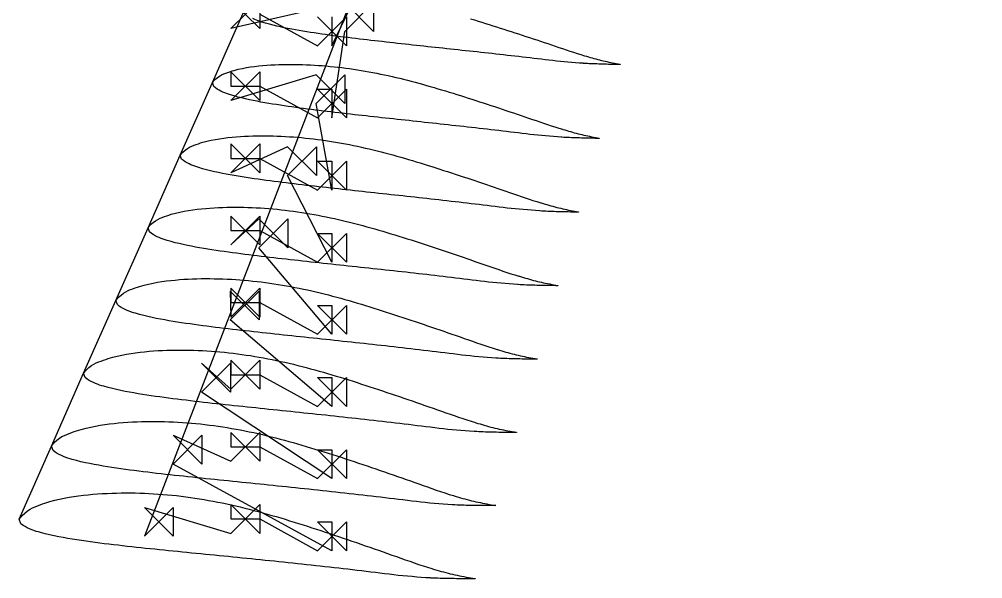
# Model space of a CAD drawing. Header units: inches. Extents: x -97 to 651, y -39 to 1512.
# Drawn here: x -97 to 571, y -39 to 348 of the extents above; entities that cross this region are included whole.
import ezdxf

# ---------------------------------------------------------------- set-up
doc = ezdxf.new("R2010")
doc.units = ezdxf.units.IN
doc.header["$MEASUREMENT"] = 0

msp = doc.modelspace()

# ---------------------------------------------------------------- linework, layer by layer
for points in [[(571.098564, 1499.299482), (-10, -10), (10, 10), (10, -10), (-10, 10), (50, -8), (70, 12), (70, -8), (50, 12), (50, 2), (70, 2), (110, -20), (130, 0), (130, -20), (110, 0), (120, 0), (120, -20), (9.836278, 40), (29.836278, 60), (29.836278, 40), (9.836278, 60), (50, 42), (70, 62), (70, 42), (50, 62), (50, 52), (70, 52), (110, 30), (130, 50), (130, 30), (110, 50), (120, 50), (120, 30), (29.672556, 90), (49.672556, 110), (49.672556, 90), (29.672556, 110), (50, 92), (70, 112), (70, 92), (50, 112), (50, 102), (70, 102), (110, 80), (130, 100), (130, 80), (110, 100), (120, 100), (120, 80), (49.508834, 140), (69.508834, 160), (69.508834, 140), (49.508834, 160), (50, 142), (70, 162), (70, 142), (50, 162), (50, 152), (70, 152), (110, 130), (130, 150), (130, 130), (110, 150), (120, 150), (120, 130), (69.345112, 190), (89.345112, 210), (89.345112, 190), (69.345112, 210), (50, 192), (70, 212), (70, 192), (50, 212), (50, 202), (70, 202), (110, 180), (130, 200), (130, 180), (110, 200), (120, 200), (120, 180), (89.18139, 240), (109.18139, 260), (109.18139, 240), (89.18139, 260), (50, 242), (70, 262), (70, 242), (50, 262), (50, 252), (70, 252), (110, 230), (130, 250), (130, 230), (110, 250), (120, 250), (120, 230), (109.017668, 290), (129.017668, 310), (129.017668, 290), (109.017668, 310), (50, 292), (70, 312), (70, 292), (50, 312), (50, 302), (70, 302), (110, 280), (130, 300), (130, 280), (110, 300), (120, 300), (120, 280), (128.853946, 340), (148.853946, 360), (148.853946, 340), (128.853946, 360), (50, 342), (70, 362), (70, 342), (50, 362)], [(120, 350), (120, 330), (148.690224, 390)], [(-96.744464, 1.902569), (-94.755607, 4.442713), (-92.897686, 6.088321), (-91.063233, 7.573599), (-89.279516, 8.712247), (-87.532142, 9.602615), (-85.801595, 10.378018), (-84.084722, 11.060003), (-82.370228, 11.725734), (-80.655706, 12.391658), (-78.94742, 13.014973), (-75.560145, 14.061459), (-72.196049, 14.949589), (-68.848318, 15.72591), (-65.513158, 16.416358), (-62.188828, 17.032804), (-58.875924, 17.571199), (-55.572781, 18.042903), (-52.278881, 18.451462), (-48.992981, 18.805364), (-45.714491, 19.10864), (-42.442304, 19.368863), (-39.176762, 19.583682), (-35.917604, 19.754886), (-32.664106, 19.88742), (-29.416523, 19.979546), (-26.173783, 20.038589), (-22.936402, 20.061018), (-19.704541, 20.045728), (-16.477125, 20.000076), (-13.254891, 19.919022), (-10.037141, 19.80733), (-6.823409, 19.668196), (-3.61527, 19.490841), (-0.411349, 19.284677), (2.788557, 19.051079), (5.9822, 18.774693), (9.172259, 18.473825), (12.358641, 18.147833), (15.537093, 17.76766), (18.70982, 17.348384), (21.880839, 16.917434), (25.049191, 16.468262), (28.21226, 15.983), (31.368953, 15.454177), (34.522416, 14.903285), (37.673469, 14.335931), (40.81799, 13.723952), (43.958241, 13.082798), (47.096297, 12.42665), (50.229718, 11.738836), (53.35908, 11.023288), (56.485756, 10.289391), (59.608639, 9.529585), (62.727639, 8.743243), (65.843842, 7.937797), (68.957128, 7.112424), (72.066841, 6.262643), (75.173895, 5.394689), (78.27874, 4.511648), (81.380588, 3.608132), (84.480093, 2.688607), (87.577921, 1.757623), (90.673518, 0.811401), (93.767174, -0.148082), (96.859488, -1.116739), (99.950259, -2.095929), (103.039484, -3.085686), (106.127577, -4.083176), (109.214546, -5.088348), (112.300276, -6.101983), (115.385103, -7.121781), (118.469163, -8.146826), (121.552301, -9.178168), (124.634664, -10.214805), (127.716306, -11.256367), (130.797144, -12.303421), (133.877335, -13.354894), (136.956967, -14.410191), (140.035961, -15.469844), (143.114363, -16.533546), (146.192126, -17.601607), (149.269268, -18.673911), (152.346035, -19.748779), (155.42247, -20.825914), (158.498514, -21.905725), (161.573939, -22.989758), (164.648497, -24.079716), (167.725354, -25.15397), (170.800989, -26.236571), (173.87597, -27.323646), (176.952035, -28.403308), (180.030925, -29.46367), (183.11438, -30.492846), (186.20414, -31.478947), (189.301797, -32.4111), (189.611844, -32.502393), (191.16194, -32.959807), (192.71212, -33.416647), (194.262814, -33.869976), (195.814452, -34.316857), (197.367464, -34.754351), (198.92228, -35.17952), (200.47933, -35.589428), (202.039044, -35.981135), (203.601852, -36.351704), (205.168184, -36.698198), (206.738, -37.02089), (208.308505, -37.338868), (209.879659, -37.652423), (211.452058, -37.957467), (213.026301, -38.24991), (214.602987, -38.525666), (216.182714, -38.780645), (217.765849, -39.012344), (219.351625, -39.225997), (219.326126, -39.400205), (217.706767, -39.415984), (216.088382, -39.425113), (214.470224, -39.432687), (212.852299, -39.438674), (211.23484, -39.441472), (209.618082, -39.43948), (208.002261, -39.431096), (206.387609, -39.414717), (204.774151, -39.390183), (203.160724, -39.365437), (201.547313, -39.340583), (199.93416, -39.313964), (198.321508, -39.283922), (196.7096, -39.2488), (195.098678, -39.206939), (193.488985, -39.156682), (191.880764, -39.096371), (190.274257, -39.02435), (188.669706, -38.938959), (188.349052, -38.920131), (185.145653, -38.710404), (181.944164, -38.487621), (178.744738, -38.250741), (175.547907, -37.996134), (172.354203, -37.720168), (169.164156, -37.419213), (165.978299, -37.089639), (162.797195, -36.727588), (159.621393, -36.32931), (156.445059, -35.934678), (153.267711, -35.546967), (150.089943, -35.162121), (146.911903, -34.779137), (143.733481, -34.398767), (140.55461, -34.021464), (137.375215, -33.647736), (134.195357, -33.277175), (131.015142, -32.909045), (127.834549, -32.543507), (124.653568, -32.180616), (121.472234, -31.820137), (118.29054, -31.462117), (115.108461, -31.106729), (111.925977, -30.75411), (108.743025, -30.404683), (105.559661, -30.05807), (102.375993, -29.713535), (99.192021, -29.371079), (96.00772, -29.030872), (92.823138, -28.692586), (89.638286, -28.356143), (86.453139, -28.021711), (83.267729, -27.689079), (80.082073, -27.358126), (76.896145, -27.029032), (73.70997, -26.701626), (70.523574, -26.375729), (67.336936, -26.051487), (64.150066, -25.72883), (60.962987, -25.407603), (57.775641, -25.088197), (54.588074, -24.770304), (51.400421, -24.452992), (48.212766, -24.135698), (45.025048, -23.818835), (41.83724, -23.502583), (38.649311, -23.187164), (35.461241, -22.872703), (32.273114, -22.558634), (29.085007, -22.244427), (25.89683, -21.930699), (22.7087, -21.616648), (19.520813, -21.300936), (16.333217, -20.983242), (13.14582, -20.664183), (9.958561, -20.344183), (6.771302, -20.024182), (3.584168, -19.703328), (0.397505, -19.379255), (-2.788557, -19.051079), (-5.974155, -18.719731), (-9.159245, -18.384916), (-12.343933, -18.047346), (-15.528149, -17.706561), (-18.711504, -17.359884), (-21.894069, -17.00782), (-25.075816, -16.650159), (-28.256341, -16.284155), (-31.43602, -15.912369), (-34.614389, -15.531635), (-37.790972, -15.138694), (-40.966417, -14.737985), (-44.139682, -14.322382), (-47.31171, -13.898321), (-50.481762, -13.46077), (-53.647762, -12.995525), (-56.811499, -12.514826), (-59.973395, -12.021554), (-63.129741, -11.490354), (-66.283052, -10.938432), (-69.431847, -10.355644), (-72.574806, -9.732998), (-75.708546, -9.047358), (-78.830913, -8.284023), (-81.94263, -7.447929), (-83.498467, -7.029736), (-85.050365, -6.584635), (-86.592635, -6.073751), (-88.122326, -5.47693), (-89.644367, -4.827849), (-91.155832, -4.106507), (-92.657995, -3.321624), (-94.145911, -2.439397), (-95.596265, -1.300557), (-96.744464, 1.902569), (-96.744464, 1.902569), (-74.426012, 52.502051), (-72.481266, 54.965792), (-70.6686, 56.544029), (-68.87964, 57.963334), (-67.140186, 59.050736), (-65.436109, 59.900969), (-63.748534, 60.640562), (-62.074448, 61.289719), (-60.402948, 61.921545), (-58.731563, 62.552595), (-57.066299, 63.142609), (-53.764259, 64.131647), (-50.484951, 64.968285), (-47.221909, 65.695867), (-43.97122, 66.340635), (-40.731239, 66.913613), (-37.502514, 67.411124), (-34.283369, 67.844412), (-31.073285, 68.216956), (-27.87109, 68.536605), (-24.676162, 68.807536), (-21.48747, 69.036656), (-18.305326, 69.221881), (-15.129389, 69.365489), (-11.958973, 69.472083), (-8.79433, 69.539977), (-5.634442, 69.575988), (-2.479833, 69.576606), (0.669391, 69.541128), (3.81428, 69.476582), (6.954113, 69.37814), (10.08957, 69.250358), (13.221085, 69.096151), (16.347143, 68.905359), (19.469144, 68.687366), (22.587257, 68.443304), (25.699254, 68.158248), (28.807745, 67.84968), (31.912682, 67.517284), (35.009955, 67.133511), (38.101686, 66.712579), (41.191735, 66.280372), (44.279175, 65.830676), (47.361507, 65.34673), (50.437674, 64.821456), (53.510706, 64.27516), (56.58139, 63.713126), (59.645764, 63.108783), (62.706001, 62.476713), (65.764099, 61.830298), (68.817716, 61.153836), (71.867408, 60.451067), (74.914501, 59.730871), (77.957912, 58.985992), (80.997566, 58.215922), (84.034508, 57.427668), (87.068616, 56.620423), (90.09927, 55.790016), (93.127352, 54.942359), (96.153294, 54.080367), (99.176337, 53.198931), (102.1971, 52.302212), (105.216235, 51.39458), (108.233208, 50.472448), (111.2483, 49.537714), (114.262086, 48.594218), (117.274374, 47.640675), (120.285167, 46.67712), (123.29485, 45.706117), (126.30344, 44.727782), (129.310827, 43.741387), (132.317336, 42.749105), (135.323086, 41.751734), (138.327942, 40.748374), (141.332046, 39.739965), (144.335446, 38.726844), (147.338066, 37.708489), (150.340057, 36.685917), (153.341501, 35.659674), (156.342318, 34.629237), (159.342559, 33.594928), (162.342179, 32.556463), (165.341196, 31.513949), (168.339841, 30.468945), (171.338156, 29.421728), (174.336085, 28.371923), (177.333411, 27.318077), (180.329896, 26.258596), (183.328572, 25.213798), (186.326063, 24.161059), (189.322919, 23.104061), (192.320812, 22.054012), (195.321411, 21.02211), (198.326388, 20.019557), (201.337412, 19.057546), (204.356011, 18.146319), (204.658142, 18.057009), (206.16866, 17.609566), (207.679259, 17.162664), (209.190351, 16.71907), (210.70235, 16.281551), (212.215667, 15.852872), (213.730715, 15.435801), (215.24791, 15.03312), (216.767664, 14.647598), (218.290391, 14.282008), (219.816508, 13.939137), (221.345975, 13.618735), (222.8761, 13.302743), (224.40684, 12.990869), (225.938773, 12.686998), (227.472474, 12.394979), (229.008517, 12.118661), (230.547476, 11.861894), (232.089703, 11.627035), (233.634462, 11.40915), (233.608469, 11.234886), (232.029638, 11.224342), (230.4518, 11.220457), (228.874238, 11.218415), (227.296952, 11.218231), (225.720166, 11.221396), (224.144102, 11.229402), (222.568982, 11.243741), (220.995071, 11.266177), (219.422368, 11.296722), (217.849673, 11.327311), (216.276979, 11.35791), (214.70453, 11.390155), (213.132561, 11.425613), (211.561304, 11.465846), (209.990994, 11.51243), (208.421865, 11.566928), (206.854148, 11.630898), (205.288077, 11.705901), (203.723885, 11.793498), (203.411292, 11.812666), (200.288378, 12.024536), (197.167304, 12.248745), (194.048218, 12.486275), (190.931627, 12.74054), (187.818043, 13.014962), (184.707976, 13.312962), (181.601937, 13.637968), (178.500473, 13.993649), (175.404117, 14.383573), (172.307257, 14.770115), (169.209433, 15.150199), (166.111217, 15.52765), (163.012751, 15.903425), (159.913928, 16.276813), (156.814682, 16.647361), (153.714941, 17.014591), (150.614764, 17.378893), (147.514259, 17.740998), (144.413399, 18.100727), (141.312175, 18.458017), (138.210622, 18.813094), (135.108733, 19.165926), (132.006484, 19.516341), (128.903854, 19.864202), (125.800797, 20.2092), (122.697357, 20.55163), (119.593638, 20.892188), (116.489641, 21.230884), (113.385352, 21.56762), (110.280801, 21.902605), (107.17601, 22.235978), (104.070954, 22.567574), (100.965661, 22.897584), (97.860154, 23.226154), (94.754403, 23.553091), (91.648445, 23.878639), (88.542298, 24.202918), (85.435936, 24.525761), (82.329371, 24.847238), (79.222629, 25.167536), (76.115665, 25.486335), (73.008515, 25.803895), (69.901312, 26.121097), (66.794147, 26.438555), (63.686943, 26.755749), (60.579679, 27.072544), (57.472331, 27.388769), (54.36488, 27.704311), (51.25741, 28.019722), (48.149999, 28.335532), (45.042555, 28.651119), (41.935191, 28.967241), (38.828104, 29.285216), (35.721331, 29.605307), (32.614799, 29.927005), (29.50844, 30.249867), (26.402129, 30.573049), (23.295988, 30.897367), (20.190322, 31.224875), (17.085299, 31.556696), (13.980825, 31.892188), (10.87687, 32.231169), (7.773312, 32.572805), (4.670291, 32.918047), (1.568183, 33.26941), (-1.533096, 33.626324), (-4.633508, 33.989054), (-7.732679, 34.360108), (-10.830953, 34.73717), (-13.927836, 35.123559), (-17.022897, 35.522163), (-20.116773, 35.928718), (-23.208468, 36.349885), (-26.298897, 36.779549), (-29.387263, 37.223039), (-32.471551, 37.693871), (-35.553514, 38.180286), (-38.633502, 38.679946), (-41.707973, 39.216594), (-44.779324, 39.774156), (-47.846049, 40.36273), (-50.906865, 40.990927), (-53.958543, 41.680384), (-56.998748, 42.446756), (-60.02825, 43.284887), (-61.542799, 43.705305), (-63.053434, 44.151967), (-64.554682, 44.661561), (-66.043552, 45.254137), (-67.524717, 45.898373), (-68.99538, 46.613016), (-70.456628, 47.390783), (-71.9034, 48.265593), (-73.312936, 49.390049), (-74.426012, 52.502051), (-74.426012, 52.502051), (-52.109335, 103.029838), (-50.210035, 105.418614), (-48.443441, 106.931568), (-46.700697, 108.287112), (-45.006063, 109.325148), (-43.345722, 110.136857), (-41.701503, 110.842171), (-40.07054, 111.459991), (-38.442355, 112.059481), (-36.814427, 112.657276), (-35.192482, 113.215578), (-31.97618, 114.150122), (-28.782084, 114.938108), (-25.604096, 115.619789), (-22.4382, 116.221663), (-19.28285, 116.753934), (-16.138549, 117.213287), (-13.003612, 117.610841), (-9.877523, 117.950003), (-6.759184, 118.238012), (-3.647944, 118.479173), (-0.542853, 118.679754), (2.555813, 118.837928), (5.648468, 118.956431), (8.735761, 119.039542), (11.817442, 119.085621), (14.89447, 119.100994), (17.966319, 119.08218), (21.032938, 119.028854), (24.095345, 118.947726), (27.152838, 118.834173), (30.206078, 118.692548), (33.255465, 118.525497), (36.299552, 118.32346), (39.339753, 118.095782), (42.376205, 117.843364), (45.406712, 117.551706), (48.4338, 117.237484), (51.457468, 116.900695), (54.473766, 116.515257), (57.484719, 116.09455), (60.494023, 115.662961), (63.500786, 115.214601), (66.502631, 114.733779), (69.498542, 114.213802), (72.491423, 113.673823), (75.482026, 113.118812), (78.46656, 112.523743), (81.447106, 111.902357), (84.425574, 111.26726), (87.399728, 110.603689), (90.370107, 109.9152), (93.33798, 109.210179), (96.302295, 108.481671), (99.262991, 107.729281), (102.221068, 106.959602), (105.176405, 106.171845), (108.128416, 105.362136), (111.07795, 104.536077), (114.025422, 103.696413), (116.9701, 102.838308), (119.912569, 101.965628), (122.853466, 101.082569), (125.792275, 100.185726), (128.729271, 99.276924), (131.665001, 98.359761), (134.59928, 97.433026), (137.532123, 96.496816), (140.463881, 95.553441), (143.394579, 94.603074), (146.324116, 93.64504), (149.252801, 92.681388), (152.180739, 91.712802), (155.107815, 90.73853), (158.034163, 89.759446), (160.959827, 88.775858), (163.884737, 87.787289), (166.809038, 86.794699), (169.732805, 85.79859), (172.655961, 84.798442), (175.578556, 83.794598), (178.500552, 82.786794), (181.421963, 81.775133), (184.343007, 80.761054), (187.263725, 79.744814), (190.184063, 78.726075), (193.103816, 77.703471), (196.022758, 76.675514), (198.943775, 75.661255), (201.863649, 74.639447), (204.782909, 73.613591), (207.703154, 72.594234), (210.625979, 71.591907), (213.552982, 70.617149), (216.485755, 69.680477), (219.425759, 68.791525), (219.720018, 68.704335), (221.191185, 68.267551), (222.66243, 67.831277), (224.134146, 67.398114), (225.606728, 66.970663), (227.080569, 66.551523), (228.556064, 66.143295), (230.03361, 65.748612), (231.513604, 65.370079), (232.99644, 65.010307), (234.48252, 64.67194), (235.971808, 64.354747), (237.46172, 64.04167), (238.952211, 63.732418), (240.443841, 63.430675), (241.937156, 63.140059), (243.432705, 62.864188), (244.931037, 62.60668), (246.432486, 62.36975), (247.93635, 62.148755), (247.909971, 61.974655), (246.371682, 61.968456), (244.834402, 61.968918), (243.297443, 61.971496), (241.760804, 61.976184), (240.224694, 61.984369), (238.689325, 61.997437), (237.154905, 62.016774), (235.621726, 62.044296), (234.089767, 62.079873), (232.557791, 62.115335), (231.025802, 62.150713), (229.494045, 62.187624), (227.962744, 62.227542), (226.432121, 62.271939), (224.902404, 62.322313), (223.373815, 62.380133), (221.846577, 62.446861), (220.32091, 62.523964), (218.797037, 62.61291), (218.492498, 62.63225), (215.449977, 62.844617), (212.40922, 63.068628), (209.370368, 63.305207), (206.333905, 63.557557), (203.30032, 63.828899), (200.2701, 64.12245), (197.243735, 64.441442), (194.221753, 64.789361), (191.204667, 65.169595), (188.187108, 65.546702), (185.168638, 65.917801), (182.149803, 66.286489), (179.130741, 66.65368), (176.11135, 67.018701), (173.091562, 67.381102), (170.071309, 67.740434), (167.050648, 68.097068), (164.029687, 68.451729), (161.008399, 68.804223), (157.986771, 69.154479), (154.964836, 69.502712), (151.942593, 69.848907), (148.920015, 70.192892), (145.897081, 70.534529), (142.873761, 70.873622), (139.850088, 71.210381), (136.826162, 71.545467), (133.801985, 71.878898), (130.777553, 72.210648), (127.75288, 72.540809), (124.727996, 72.869578), (121.702878, 73.196797), (118.677549, 73.522633), (115.652038, 73.847261), (112.626312, 74.17047), (109.600419, 74.492575), (106.574368, 74.813642), (103.548131, 75.133482), (100.52172, 75.452166), (97.495165, 75.769909), (94.468431, 76.086461), (91.441548, 76.402037), (88.414643, 76.717467), (85.387816, 77.033413), (82.360974, 77.349253), (79.334101, 77.664896), (76.30718, 77.98022), (73.280195, 78.295121), (70.253228, 78.610143), (67.226359, 78.925807), (64.199493, 79.241493), (61.172739, 79.557915), (58.146292, 79.876368), (55.120185, 80.197063), (52.094356, 80.519593), (49.068735, 80.843497), (46.043208, 81.168025), (43.017894, 81.493953), (39.993059, 81.823041), (36.968906, 82.156636), (33.945381, 82.494372), (30.922387, 82.835612), (27.899781, 83.17941), (24.877776, 83.527179), (21.856731, 83.88128), (18.836549, 84.241081), (15.817279, 84.6069), (12.799266, 84.981011), (9.782195, 85.361339), (6.766589, 85.751342), (3.752833, 86.153553), (0.740307, 86.563879), (-2.270048, 86.98853), (-5.279112, 87.421704), (-8.286035, 87.869008), (-11.288872, 88.343284), (-14.289331, 88.833246), (-17.28769, 89.337074), (-20.280586, 89.876952), (-23.270289, 90.437901), (-26.255279, 91.029961), (-29.234306, 91.661373), (-32.204312, 92.352321), (-35.16279, 93.119349), (-38.110552, 93.957096), (-39.584056, 94.378465), (-41.053683, 94.825416), (-42.514196, 95.332515), (-43.962577, 95.919687), (-45.403226, 96.557883), (-46.833487, 97.264641), (-48.254255, 98.034046), (-49.66038, 98.90009), (-51.029729, 100.008853), (-52.109335, 103.029838), (-52.109335, 103.029838), (-29.795186, 153.491175), (-27.942515, 155.806328), (-26.222685, 157.255984), (-24.526761, 158.549883), (-22.877411, 159.540336), (-21.261175, 160.315041), (-19.660631, 160.987513), (-18.073069, 161.575397), (-16.488462, 162.144026), (-14.904249, 162.710092), (-13.325865, 163.23818), (-10.195704, 164.121), (-7.087158, 164.862994), (-3.994506, 165.501431), (-0.913649, 166.063016), (2.156857, 166.557165), (5.216556, 166.980907), (8.267136, 167.345228), (11.309107, 167.653465), (14.343491, 167.912266), (17.370966, 168.126055), (20.392401, 168.300484), (23.407551, 168.433973), (26.416904, 168.529689), (29.421067, 168.591595), (32.419797, 168.618099), (35.413992, 168.615056), (38.403122, 168.579013), (41.387192, 168.510004), (44.367185, 168.41443), (47.342422, 168.287869), (50.31354, 168.134474), (53.280907, 167.956635), (56.243143, 167.745372), (59.201676, 167.509979), (62.156611, 167.25114), (65.105785, 166.954773), (68.051639, 166.636774), (70.994217, 166.297431), (73.929735, 165.912089), (76.860123, 165.493318), (79.788899, 165.06405), (82.715209, 164.618714), (85.636803, 164.142656), (88.552712, 163.629552), (91.465703, 163.097441), (94.376493, 162.550986), (97.281471, 161.966661), (100.182619, 161.35739), (103.081758, 160.735026), (105.976762, 160.085718), (108.868148, 159.41284), (111.75713, 158.724303), (114.642686, 158.013441), (117.524772, 157.279971), (120.404338, 156.530082), (123.281265, 155.763005), (126.155005, 154.975153), (129.026368, 154.171824), (131.895753, 153.3556), (134.762457, 152.521912), (137.62703, 151.674339), (140.490089, 150.816904), (143.351141, 149.946386), (146.210452, 149.064532), (149.06854, 148.17471), (151.92523, 147.275776), (154.780546, 146.367892), (157.634805, 145.453118), (160.488041, 144.531684), (163.34016, 143.602966), (166.191456, 142.668892), (169.042019, 141.730039), (171.891754, 140.785793), (174.740787, 139.836968), (177.589159, 138.88384), (180.436804, 137.925978), (183.283862, 136.964287), (186.130402, 135.999224), (188.976346, 135.030276), (191.821748, 134.057803), (194.666573, 133.081561), (197.510834, 132.101648), (200.354735, 131.11939), (203.198312, 130.135024), (206.041519, 129.148245), (208.884159, 128.157773), (211.72602, 127.162224), (214.569837, 126.179418), (217.412554, 125.189447), (220.254681, 124.195632), (223.097739, 123.207882), (225.943245, 122.236081), (228.792718, 121.290124), (231.647671, 120.379875), (234.509493, 119.514378), (234.795921, 119.429431), (236.227941, 119.00391), (237.660035, 118.578869), (239.092578, 118.156749), (240.525943, 117.73999), (241.960504, 117.331028), (243.396638, 116.932306), (244.834724, 116.546309), (246.27514, 116.175483), (247.71826, 115.822284), (249.16447, 115.489215), (250.613738, 115.176066), (252.063594, 114.866749), (253.513993, 114.560973), (254.965471, 114.262228), (256.41855, 113.973908), (257.873749, 113.699407), (259.331591, 113.44212), (260.792393, 113.204122), (262.255486, 112.981055), (262.228824, 112.807339), (260.731085, 112.804682), (259.234368, 112.80868), (257.738014, 112.815049), (256.242021, 112.823766), (254.746586, 112.836116), (253.251905, 112.853381), (251.758175, 112.876847), (250.265713, 112.90857), (248.774478, 112.948287), (247.283202, 112.987737), (245.7919, 113.027015), (244.300815, 113.067715), (242.810162, 113.111225), (241.320153, 113.158928), (239.831005, 113.212244), (238.342931, 113.272552), (236.85614, 113.341223), (235.370843, 113.419632), (233.887253, 113.509155), (233.590758, 113.528515), (230.628541, 113.739905), (227.668008, 113.962265), (224.709291, 114.196463), (221.752852, 114.445496), (218.799154, 114.712393), (215.848662, 115.000171), (212.901841, 115.311873), (209.9592, 115.650807), (207.021232, 116.020185), (204.082821, 116.386683), (201.143555, 116.747604), (198.203952, 117.106331), (195.264145, 117.463732), (192.324038, 117.819173), (189.383561, 118.172205), (186.442649, 118.522407), (183.501358, 118.870134), (180.559796, 119.216102), (177.617933, 119.560105), (174.675756, 119.902061), (171.733297, 120.242179), (168.790555, 120.580457), (165.847505, 120.916724), (162.904125, 121.250844), (159.960402, 121.582723), (157.016354, 121.912494), (154.072079, 122.240783), (151.127581, 122.567614), (148.182865, 122.893032), (145.23793, 123.217017), (142.292813, 123.539821), (139.347492, 123.861291), (136.401988, 124.181572), (133.456332, 124.500866), (130.510491, 124.818948), (127.564522, 125.136197), (124.618427, 125.452627), (121.672174, 125.768031), (118.725775, 126.082478), (115.779266, 126.396213), (112.83262, 126.70905), (109.885862, 127.021161), (106.939112, 127.333327), (103.99248, 127.646256), (101.045854, 127.959228), (98.099228, 128.272195), (95.152589, 128.585081), (92.205923, 128.897792), (89.259312, 129.210861), (86.312835, 129.524803), (83.366398, 129.839), (80.420102, 130.154121), (77.474143, 130.471441), (74.528547, 130.791118), (71.583265, 131.112844), (68.638224, 131.436141), (65.693322, 131.760349), (62.748674, 132.086207), (59.804506, 132.415191), (56.861057, 132.74886), (53.918311, 133.087111), (50.976105, 133.428876), (48.034276, 133.773103), (45.09311, 134.121643), (42.152944, 134.476706), (39.213674, 134.837602), (36.275356, 135.204699), (33.338304, 135.580048), (30.402235, 135.961805), (27.4677, 136.353552), (24.535036, 136.757486), (21.603639, 137.169678), (18.674396, 137.595906), (15.746464, 138.03067), (12.820741, 138.479833), (9.899099, 138.955583), (6.979876, 139.447095), (4.06287, 139.953045), (1.151252, 140.494108), (-1.757113, 141.056361), (-4.660694, 141.649781), (-7.558283, 142.282242), (-10.446997, 142.972529), (-13.324171, 143.738002), (-16.190657, 144.573115), (-17.62335, 144.994249), (-19.052219, 145.440302), (-20.472273, 145.943786), (-21.880477, 146.524478), (-23.280952, 147.155526), (-24.671187, 147.853295), (-26.051888, 148.613178), (-27.417835, 149.46919), (-28.747585, 150.561034), (-29.795186, 153.491175), (-29.795186, 153.491175), (-7.484326, 203.887299), (-5.679423, 206.130149), (-4.006995, 207.518472), (-2.358438, 208.752816), (-0.754793, 209.697449), (0.817004, 210.436646), (2.373584, 211.077693), (3.917496, 211.637021), (5.458291, 212.176243), (6.998562, 212.712084), (8.533176, 213.211434), (11.576843, 214.045258), (14.59955, 214.743879), (17.606629, 215.341686), (20.602243, 215.865546), (23.587736, 216.324113), (26.562697, 216.714748), (29.528808, 217.048297), (32.486576, 217.328025), (35.436942, 217.56001), (38.38061, 217.748783), (41.318363, 217.899406), (44.249993, 218.010533), (47.176054, 218.085737), (50.097113, 218.128676), (53.012931, 218.137806), (55.924344, 218.118525), (58.830823, 218.067414), (61.732425, 217.984847), (64.630097, 217.876923), (67.523182, 217.739415), (70.412294, 217.576284), (73.297767, 217.389672), (76.178294, 217.171159), (79.055308, 216.929983), (81.928881, 216.666616), (84.796897, 216.367396), (87.6617, 216.047455), (90.523378, 215.707358), (93.378324, 215.323834), (96.228365, 214.908669), (99.076837, 214.483387), (101.922925, 214.042725), (104.764512, 213.573028), (107.600674, 213.068337), (110.434039, 212.545604), (113.265284, 212.0092), (116.090988, 211.437049), (118.913031, 210.841285), (121.733138, 210.233032), (124.549298, 209.599319), (127.362008, 208.943348), (130.17242, 208.272562), (132.979548, 207.580585), (135.783362, 206.867236), (138.584763, 206.138316), (141.383633, 205.393073), (144.179459, 204.628198), (146.973018, 203.848695), (149.764684, 203.056988), (152.553791, 202.248764), (155.340848, 201.427327), (158.126456, 200.596534), (160.91014, 199.753337), (163.692161, 198.89941), (166.473006, 198.037898), (169.252509, 197.167724), (172.030702, 196.289107), (174.807869, 195.403871), (177.584054, 194.512299), (180.359168, 193.613815), (183.13349, 192.710231), (185.907096, 191.802021), (188.67991, 190.888703), (191.452049, 189.971032), (194.223552, 189.049257), (196.994357, 188.122986), (199.764598, 187.193072), (202.534339, 186.259932), (205.303501, 185.323059), (208.072143, 184.382825), (210.840228, 183.43901), (213.607773, 182.491705), (216.374966, 181.542127), (219.14184, 180.590493), (221.908353, 179.636531), (224.674319, 178.679046), (227.43954, 177.71675), (230.206594, 176.766276), (232.972595, 175.809012), (235.738031, 174.848101), (238.504341, 173.892836), (241.272963, 172.952475), (244.045332, 172.036287), (246.82288, 171.153508), (249.60692, 170.312608), (249.885557, 170.230021), (251.278629, 169.816349), (252.67177, 169.403129), (254.065335, 168.992645), (255.459678, 168.587182), (256.855154, 168.189019), (258.252116, 167.800444), (259.650927, 167.423801), (261.051944, 167.061383), (262.455523, 166.715493), (263.862031, 166.388498), (265.271439, 166.080207), (266.681399, 165.775475), (268.091865, 165.474009), (269.503349, 165.179112), (270.916344, 164.893962), (272.331343, 164.621736), (273.748838, 164.36561), (275.16913, 164.127527), (276.591586, 163.903402), (276.564749, 163.730289), (275.107564, 163.730393), (273.651408, 163.737135), (272.195656, 163.746486), (270.740303, 163.758408), (269.285532, 163.774085), (267.831528, 163.794704), (266.378473, 163.821448), (264.926706, 163.856507), (263.476169, 163.89949), (262.025568, 163.942064), (260.574927, 163.984384), (259.12449, 164.028017), (257.674459, 164.07427), (256.225036, 164.124438), (254.776428, 164.179869), (253.328835, 164.241852), (251.882458, 164.311669), (250.437494, 164.390608), (248.994144, 164.479957), (248.705686, 164.49919), (245.82368, 164.708167), (242.943274, 164.927461), (240.064594, 165.157884), (237.188073, 165.402238), (234.314151, 165.663361), (231.443268, 165.94408), (228.575865, 166.247254), (225.71243, 166.576016), (222.853433, 166.93341), (219.994026, 167.288161), (217.13382, 167.637753), (214.273305, 167.985357), (211.412611, 168.331799), (208.551644, 168.676483), (205.690334, 169.01896), (202.828622, 169.358838), (199.966559, 169.696456), (197.104256, 170.03252), (194.241678, 170.366812), (191.378811, 170.699243), (188.515686, 171.030012), (185.652306, 171.359132), (182.788644, 171.686432), (179.924679, 172.011776), (177.060411, 172.335172), (174.19585, 172.656675), (171.331088, 172.976878), (168.466129, 173.295815), (165.600991, 173.613593), (162.735653, 173.930086), (159.870164, 174.2456), (157.0045, 174.559987), (154.138681, 174.873372), (151.272741, 175.185979), (148.406643, 175.49757), (145.540457, 175.808588), (142.674176, 176.118996), (139.807765, 176.428567), (136.941236, 176.737375), (134.07463, 177.045685), (131.207928, 177.353378), (128.34115, 177.66058), (125.474411, 177.968031), (122.607825, 178.276474), (119.741269, 178.585103), (116.874739, 178.893909), (114.008232, 179.202859), (111.141735, 179.51187), (108.275327, 179.821461), (105.409089, 180.132145), (102.542924, 180.443301), (99.67693, 180.75556), (96.811301, 181.070173), (93.946054, 181.38725), (91.081156, 181.706575), (88.21653, 182.027656), (85.352086, 182.349917), (82.487935, 182.674064), (79.624263, 183.0013), (76.761342, 183.333384), (73.899196, 183.670459), (71.037595, 184.011054), (68.176361, 184.354017), (65.315844, 184.70161), (62.456366, 185.055898), (59.59781, 185.416137), (56.740241, 185.782742), (53.883944, 186.157551), (51.028667, 186.538937), (48.174983, 186.930601), (45.323182, 187.334413), (42.472681, 187.746608), (39.62431, 188.172546), (36.777263, 188.60702), (33.932484, 189.056128), (31.091765, 189.531422), (28.253497, 190.022528), (25.417548, 190.528593), (22.586898, 191.068836), (19.759545, 191.630354), (16.937026, 192.223047), (14.120506, 192.854434), (11.312686, 193.541946), (8.516375, 194.303697), (5.730687, 195.13397), (4.338556, 195.553702), (2.950185, 195.997694), (1.570306, 196.496462), (0.20196, 197.06962), (-1.158689, 197.692433), (-2.509279, 198.380131), (-3.850331, 199.129352), (-5.176575, 199.974088), (-6.467321, 201.04781), (-7.484326, 203.887299), (-7.484326, 203.887299), (14.822357, 254.215471), (16.578296, 256.387401), (18.202674, 257.716408), (19.803316, 258.893339), (21.360833, 259.793965), (22.887855, 260.499202), (24.400181, 261.11029), (25.900195, 261.642488), (27.39695, 262.153808), (28.893058, 262.660976), (30.383697, 263.133113), (33.340531, 263.920766), (36.277123, 264.578727), (39.198408, 265.138614), (42.108597, 265.627406), (45.008926, 266.053027), (47.899033, 266.413154), (50.780587, 266.718485), (53.654087, 266.97221), (56.520396, 267.179864), (59.380237, 267.346071), (62.23431, 267.475325), (65.08244, 267.566508), (67.925245, 267.623568), (70.763249, 267.64987), (73.59622, 267.643918), (76.424929, 267.610669), (79.248851, 267.546744), (82.068093, 267.452836), (84.883562, 267.334749), (87.694626, 267.188448), (90.501877, 267.017706), (93.305609, 266.824426), (96.104595, 266.600734), (98.900264, 266.355795), (101.692661, 266.089886), (104.479717, 265.78976), (107.263678, 265.469802), (110.044673, 265.130843), (112.81928, 264.75095), (115.589219, 264.341153), (118.357637, 263.921613), (121.123759, 263.487364), (123.885606, 263.025721), (126.642302, 262.53107), (129.396328, 262.019318), (132.148322, 261.494551), (134.895059, 260.936096), (137.638312, 260.355321), (140.379708, 259.762647), (143.117355, 259.145955), (145.851727, 258.508274), (148.583914, 257.8566), (151.312966, 257.184837), (154.03887, 256.492902), (156.762471, 255.78622), (159.483657, 255.064056), (162.201952, 254.32337), (164.918092, 253.568879), (167.632431, 252.802854), (170.344337, 252.021233), (173.054282, 251.227054), (175.762844, 250.424009), (178.469573, 249.609221), (181.174719, 248.784293), (183.87874, 247.95215), (186.581476, 247.111785), (189.282972, 246.263468), (191.983477, 245.408798), (194.683041, 244.548107), (197.381583, 243.680866), (200.079368, 242.808774), (202.776455, 241.932208), (205.472788, 241.050811), (208.168475, 240.16528), (210.863553, 239.275839), (213.557964, 238.382134), (216.251836, 237.484969), (218.945226, 236.584719), (221.638057, 235.680883), (224.330388, 234.77385), (227.022189, 233.863416), (229.713473, 232.94967), (232.404413, 232.03372), (235.09504, 231.115768), (237.785317, 230.195573), (240.47507, 229.272018), (243.164113, 228.343912), (245.854862, 227.426741), (248.544608, 226.503141), (251.233815, 225.576089), (253.92384, 224.654277), (256.616033, 223.746358), (259.311748, 222.861001), (262.01233, 222.006829), (264.719014, 221.191758), (264.989902, 221.111657), (266.344235, 220.710466), (267.698634, 220.309698), (269.053432, 219.911488), (270.408962, 219.517971), (271.765557, 219.131273), (273.123549, 218.753534), (274.483285, 218.386958), (275.845097, 218.033692), (277.209324, 217.69589), (278.576313, 217.37579), (279.946037, 217.073218), (281.316276, 216.773939), (282.686984, 216.477663), (284.058647, 216.187511), (285.431729, 215.906449), (286.806693, 215.637445), (288.184002, 215.383466), (289.56394, 215.146325), (290.945909, 214.922203), (290.919017, 214.74991), (289.502385, 214.751944), (288.086786, 214.760592), (286.671627, 214.77207), (285.256903, 214.786324), (283.842782, 214.804446), (282.429434, 214.827525), (281.017031, 214.856652), (279.605931, 214.894135), (278.196057, 214.939465), (276.786097, 214.984251), (275.376086, 215.028705), (273.966264, 215.07437), (272.556822, 215.12247), (271.147949, 215.174218), (269.739844, 215.230888), (268.332696, 215.293686), (266.926691, 215.363806), (265.522016, 215.442453), (264.11886, 215.530828), (263.838427, 215.549777), (261.03653, 215.754812), (258.236143, 215.969532), (255.437387, 216.194694), (252.640668, 216.43291), (249.846402, 216.686839), (247.054999, 216.959118), (244.26688, 217.252431), (241.482506, 217.569742), (238.702327, 217.91393), (235.921771, 218.255701), (233.140472, 218.592718), (230.358894, 218.927943), (227.57716, 219.262164), (224.79518, 219.594819), (222.012887, 219.925464), (219.230224, 220.253731), (216.447239, 220.579942), (213.664042, 220.904798), (210.880598, 221.228066), (208.096891, 221.549651), (205.312951, 221.869744), (202.528783, 222.18837), (199.744359, 222.505359), (196.959658, 222.820577), (194.174697, 223.134124), (191.389472, 223.445987), (188.604072, 223.756724), (185.818503, 224.066377), (183.03279, 224.375112), (180.2469, 224.682706), (177.460887, 224.989513), (174.674728, 225.29539), (171.888441, 225.600442), (169.102063, 225.904916), (166.315556, 226.208562), (163.528998, 226.511879), (160.742376, 226.814786), (157.955652, 227.117036), (155.168836, 227.418705), (152.381975, 227.720083), (149.59506, 228.021108), (146.808102, 228.321867), (144.021212, 228.623055), (141.23451, 228.925454), (138.447859, 229.228171), (135.661262, 229.531238), (132.87472, 229.834661), (130.088223, 230.138368), (127.301849, 230.442865), (124.515677, 230.74866), (121.729612, 231.055134), (118.943745, 231.362877), (116.158267, 231.673117), (113.373189, 231.985918), (110.588491, 232.301153), (107.804094, 232.618316), (105.019921, 232.936913), (102.236076, 233.257615), (99.452708, 233.581367), (96.670118, 233.910114), (93.888368, 234.244232), (91.107166, 234.58187), (88.32632, 234.921783), (85.546242, 235.26662), (82.767233, 235.618304), (79.989169, 235.976044), (77.212122, 236.340296), (74.436346, 236.712694), (71.66162, 237.091821), (68.888538, 237.481481), (66.117344, 237.883236), (63.347475, 238.293481), (60.579704, 238.71717), (57.813264, 239.149385), (55.049139, 239.596434), (52.289036, 240.069252), (49.531405, 240.557907), (46.776183, 241.061992), (44.026149, 241.599321), (41.279443, 242.157975), (38.537597, 242.747767), (35.801731, 243.375869), (33.074361, 244.058408), (30.358421, 244.81418), (27.652995, 245.637321), (26.301149, 246.054443), (24.952986, 246.495165), (23.612969, 246.988075), (22.28413, 247.552604), (20.962926, 248.166052), (19.651564, 248.842557), (18.349703, 249.579938), (17.062637, 250.412114), (15.810249, 251.466472), (14.822357, 254.215471), (14.822357, 254.215471), (37.124376, 304.480284), (38.830286, 306.582584), (40.40607, 307.854204), (41.958349, 308.975776), (43.469394, 309.83412), (44.951363, 310.506861), (46.419199, 311.089374), (47.875114, 311.59579), (49.327649, 312.080628), (50.779421, 312.560595), (52.22593, 313.00696), (55.095671, 313.751105), (57.945941, 314.37096), (60.781277, 314.895476), (63.605915, 315.3517), (66.420987, 315.746852), (69.226174, 316.078912), (72.02313, 316.358421), (74.812342, 316.588496), (77.594595, 316.774147), (80.370627, 316.920081), (83.141055, 317.03025), (85.90574, 317.10375), (88.665353, 317.144878), (91.420379, 317.156719), (94.17059, 317.137823), (96.916696, 317.092725), (99.658175, 317.018085), (102.395182, 316.914899), (105.128581, 316.788684), (107.85777, 316.635591), (110.583311, 316.45921), (113.305466, 316.261216), (116.023085, 316.034262), (118.73759, 315.787432), (121.448995, 315.520816), (124.155291, 315.221578), (126.858616, 314.903381), (129.55914, 314.567299), (132.25363, 314.192701), (134.9437, 313.789884), (137.632301, 313.377692), (140.318701, 312.951449), (143.001059, 312.4994), (145.678548, 312.016272), (148.353501, 311.516956), (151.026516, 311.005263), (153.694566, 310.461879), (156.359316, 309.89743), (159.022292, 309.321656), (161.681725, 308.723262), (164.338063, 308.10511), (166.992333, 307.473763), (169.643625, 306.823397), (172.291938, 306.154023), (174.938067, 305.470702), (177.581899, 304.772718), (180.222998, 304.057287), (182.86206, 303.32885), (185.499417, 302.58953), (188.13447, 301.835506), (190.767656, 301.069562), (193.399528, 300.295228), (196.029661, 299.509794), (198.658295, 298.71479), (201.285856, 297.912935), (203.912195, 297.103282), (206.537363, 296.286156), (209.161577, 295.462937), (211.784896, 294.634003), (214.407244, 293.798871), (217.02887, 292.959131), (219.649819, 292.115066), (222.270053, 291.266439), (224.889672, 290.413893), (227.508709, 289.557624), (230.127114, 288.697319), (232.745004, 287.83373), (235.362432, 286.967194), (237.979322, 286.097218), (240.595735, 285.224202), (243.211644, 284.347963), (245.82706, 283.468582), (248.442142, 282.587069), (251.056919, 281.703606), (253.671358, 280.817982), (256.285295, 279.92916), (258.898559, 279.036038), (261.513402, 278.152997), (264.127293, 277.263879), (266.740672, 276.371496), (269.354811, 275.483964), (271.970974, 274.609348), (274.590428, 273.755738), (277.21443, 272.931165), (279.844137, 272.143013), (280.107313, 272.065511), (281.423095, 271.677359), (282.738939, 271.289603), (284.055156, 270.904233), (285.372059, 270.523238), (286.689957, 270.148599), (288.009163, 269.782309), (289.330003, 269.426442), (290.652788, 269.082999), (291.977835, 268.753994), (293.305474, 268.441536), (294.63568, 268.145467), (295.966363, 267.852438), (297.297476, 267.562158), (298.629481, 267.277571), (299.962811, 267.001441), (301.297899, 266.736533), (302.635177, 266.485612), (303.974912, 266.250367), (305.316543, 266.027233), (305.289716, 265.855975), (303.913633, 265.859185), (302.538581, 265.868975), (301.164005, 265.8818), (299.789893, 265.897592), (298.416403, 265.91735), (297.043691, 265.942074), (295.671912, 265.972761), (294.301447, 266.011832), (292.932198, 266.058665), (291.562844, 266.104829), (290.193427, 266.150587), (288.824184, 266.197456), (287.455294, 266.246583), (286.086935, 266.2991), (284.719296, 266.35621), (283.352552, 266.419037), (281.986879, 266.488694), (280.62245, 266.566301), (279.259443, 266.652979), (278.987027, 266.671501), (276.265142, 266.871215), (273.544677, 267.079999), (270.825744, 267.298564), (268.108723, 267.529335), (265.394004, 267.774795), (262.68197, 268.037404), (259.973016, 268.319671), (257.267581, 268.624399), (254.56609, 268.954305), (251.864254, 269.282013), (249.161734, 269.605354), (246.458964, 269.927093), (243.75606, 270.247978), (241.052939, 270.567481), (238.349532, 270.885161), (235.645787, 271.200677), (232.94175, 271.514335), (230.237531, 271.826824), (227.53309, 272.137904), (224.828413, 272.44747), (222.123527, 272.755707), (219.418439, 273.062651), (216.713122, 273.368135), (214.007555, 273.672024), (211.301768, 273.974507), (208.595748, 274.275504), (205.889578, 274.575542), (203.183265, 274.874668), (200.476845, 275.173108), (197.770267, 275.470543), (195.063595, 275.767374), (192.356806, 276.063461), (189.649914, 276.358893), (186.942961, 276.653936), (184.235907, 276.948329), (181.528838, 277.242626), (178.821733, 277.5367), (176.114553, 277.830291), (173.407309, 278.123473), (170.70005, 278.416558), (167.992775, 278.709539), (165.285491, 279.00247), (162.578301, 279.295998), (159.871333, 279.59094), (157.164435, 279.886328), (154.457616, 280.182226), (151.750885, 280.478681), (149.044231, 280.775629), (146.337731, 281.073565), (143.631465, 281.37299), (140.925336, 281.673288), (138.21943, 281.97501), (135.513935, 282.279361), (132.808856, 282.586361), (130.104184, 282.895966), (127.39984, 283.20766), (124.695757, 283.521023), (121.992036, 283.836695), (119.288787, 284.155378), (116.58634, 284.479184), (113.88479, 284.808714), (111.18379, 285.141758), (108.483133, 285.476986), (105.783289, 285.817408), (103.084539, 286.164811), (100.386751, 286.518357), (97.690003, 286.878545), (94.994521, 287.246812), (92.300114, 287.62194), (89.607392, 288.007827), (86.916554, 288.40574), (84.227059, 288.812231), (81.539624, 289.231864), (78.85352, 289.659999), (76.169766, 290.103134), (73.489981, 290.571606), (70.812677, 291.055915), (68.137856, 291.556075), (65.468097, 292.088547), (62.80168, 292.642358), (60.140128, 293.227224), (57.484512, 293.84998), (54.83716, 294.525494), (52.201114, 295.273184), (49.575435, 296.087048), (48.263605, 296.500426), (46.955368, 296.936745), (45.654912, 297.42273), (44.365248, 297.977607), (43.083126, 298.580635), (41.810597, 299.244896), (40.547494, 299.969329), (39.299111, 300.787734), (38.084474, 301.821559), (37.124376, 304.480284), (37.124376, 304.480284), (59.420727, 354.675092)], [(216.143161, 348.697438), (218.694682, 347.927005), (221.245047, 347.149189), (223.794313, 346.364359), (226.342666, 345.573693), (228.89017, 344.77761), (231.436757, 343.97567), (233.982659, 343.169359), (236.527907, 342.358871), (239.072481, 341.544082), (241.616474, 340.72558), (244.159913, 339.903541), (246.702754, 339.077685), (249.245108, 338.248716), (251.787021, 337.416936), (254.328418, 336.581858), (256.869363, 335.743894), (259.40983, 334.902878), (261.949831, 334.058888), (264.48951, 333.212836), (267.028891, 332.364886), (269.567946, 331.514857), (272.106525, 330.661786), (274.644469, 329.80466), (277.183863, 328.956792), (279.722359, 328.103189), (282.260372, 327.246504), (284.799085, 326.394293), (287.339675, 325.55406), (289.883319, 324.73333), (292.431186, 323.939567), (294.984353, 323.179639), (295.239861, 323.104868), (296.517308, 322.730423), (297.794814, 322.356348), (299.072666, 321.984492), (300.351157, 321.616705), (301.630572, 321.254826), (302.911203, 320.90071), (304.193355, 320.556301), (305.477318, 320.223461), (306.763387, 319.904069), (308.051873, 319.600107), (309.342754, 319.311437), (310.634073, 319.025561), (311.925784, 318.742192), (313.218321, 318.4641), (314.512088, 318.193855), (315.807485, 317.934027), (317.104917, 317.687183), (318.404627, 317.454895), (319.706098, 317.233843), (319.679473, 317.063835), (318.343934, 317.067352), (317.009419, 317.077409), (315.675409, 317.090688), (314.341891, 317.107109), (313.009007, 317.127583), (311.676902, 317.153023), (310.345716, 317.184338), (309.015845, 317.224048), (307.687176, 317.271428), (306.358383, 317.318022), (305.029516, 317.36414), (303.700808, 317.411275), (302.372427, 317.460497), (301.044537, 317.512859), (299.717318, 317.569498), (298.390932, 317.631458), (297.06554, 317.699772), (295.741307, 317.77548), (294.418395, 317.859623), (294.153986, 317.877555), (291.511999, 318.070343), (288.871339, 318.271609), (286.232112, 318.482015), (283.594668, 318.703809), (280.959369, 318.939304), (278.326574, 319.190786), (275.69665, 319.4606), (273.070012, 319.751388), (270.447059, 320.065713), (267.823795, 320.378051), (265.199905, 320.686393), (262.575793, 320.993314), (259.951569, 321.299525), (257.327156, 321.604529), (254.702487, 321.90789), (252.07751, 322.209292), (249.452271, 322.509023), (246.826878, 322.807766), (244.201291, 323.105268), (241.575492, 323.40142), (238.949509, 323.696398), (236.32335, 323.990249), (233.696988, 324.282808), (231.070403, 324.573941), (228.443638, 324.863921), (225.816669, 325.152605), (223.189575, 325.440487), (220.562364, 325.727623), (217.93508, 326.01429), (215.307659, 326.300083), (212.68017, 326.585445), (210.052592, 326.870241), (207.424937, 327.154542), (204.79725, 327.438633), (202.169487, 327.722244), (199.541743, 328.005977), (196.913992, 328.289665), (194.286191, 328.573033), (191.658351, 328.856156), (189.030526, 329.139365), (186.402721, 329.422708), (183.774939, 329.7062), (181.147276, 329.990448), (178.519864, 330.276301), (175.89254, 330.562717), (173.26532, 330.849794), (170.638217, 331.137617), (168.011221, 331.42613), (165.38441, 331.715815), (162.757859, 332.007167), (160.131474, 332.299574), (157.505334, 332.593549), (154.879624, 332.890273), (152.254342, 333.189724), (149.629493, 333.491937), (147.004993, 333.796386), (144.38079, 334.102727), (141.756977, 334.411564), (139.13363, 334.723368), (136.511103, 335.040411), (133.889522, 335.363499), (131.268491, 335.690091), (128.647787, 336.018778), (126.027935, 336.352905), (123.409195, 336.694127), (120.791428, 337.041567), (118.174719, 337.395759), (115.559263, 337.757953), (112.9449, 338.127124), (110.332252, 338.507248), (107.721474, 338.899315), (105.112051, 339.300028), (102.504638, 339.713578), (99.898551, 340.135594), (97.294834, 340.572744), (94.695015, 341.034783), (92.097672, 341.512632), (89.502869, 342.006704), (86.912982, 342.532158), (84.326433, 343.07893), (81.744727, 343.656631), (79.168885, 344.271763), (76.601043, 344.93799), (74.044331, 345.675277), (71.49779, 346.477508), (70.22566, 346.885903), (68.957019, 347.316581), (67.695772, 347.794468), (66.444894, 348.338566), (65.201431, 348.930014)], [(70, 352), (110, 330), (130, 350), (130, 330), (110, 350)]]:
    msp.add_lwpolyline(points)

doc.saveas('drawing.dxf')
